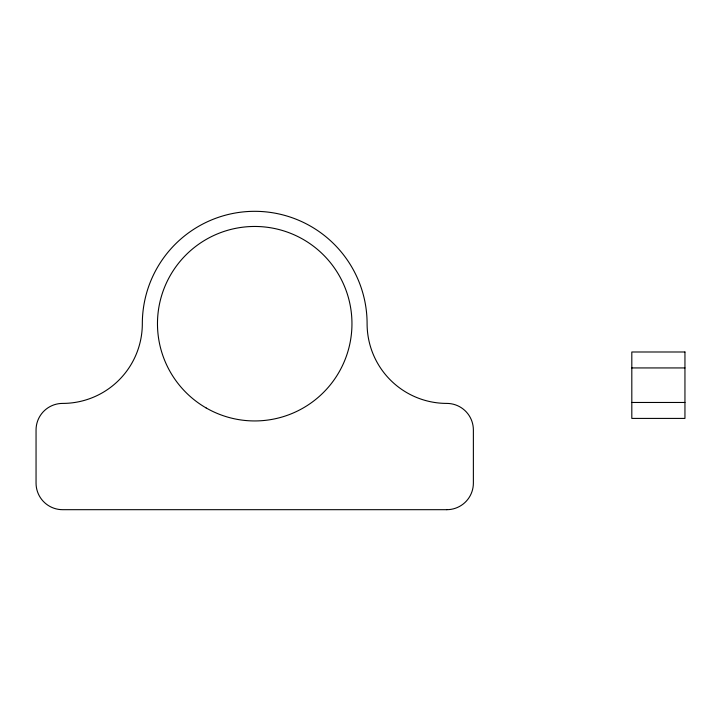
<?xml version="1.0" encoding="UTF-8"?>
<svg xmlns="http://www.w3.org/2000/svg" width="721" height="721" viewBox="0 0 721 721"><rect width="100%" height="100%" fill="white"/><g stroke="black" fill="none" stroke-linecap="round" stroke-linejoin="round"><path stroke-width="1.08" d="M631.812 367.935L684.95 367.935M631.812 402.471L684.95 402.471M684.95 351.992L631.812 351.992L631.812 418.414L684.95 418.414L684.95 351.992M446.804 509.684L62.619 509.684A26.569 26.569 0 0 1 36.05 483.115L36.05 429.977A26.569 26.569 0 0 1 62.619 403.409A79.707 79.707 0 0 0 142.325 323.702A112.386 112.386 0 0 1 254.711 211.316A112.386 112.386 0 0 1 367.097 323.702A79.707 79.707 0 0 0 446.804 403.409A26.569 26.569 0 0 1 473.373 429.977L473.373 483.115A26.569 26.569 0 0 1 446.804 509.684M206.089 407.915A97.245 97.245 0 0 0 351.956 323.702A97.245 97.245 0 0 0 206.089 239.489A97.245 97.245 0 0 0 206.089 407.915"/></g></svg>
